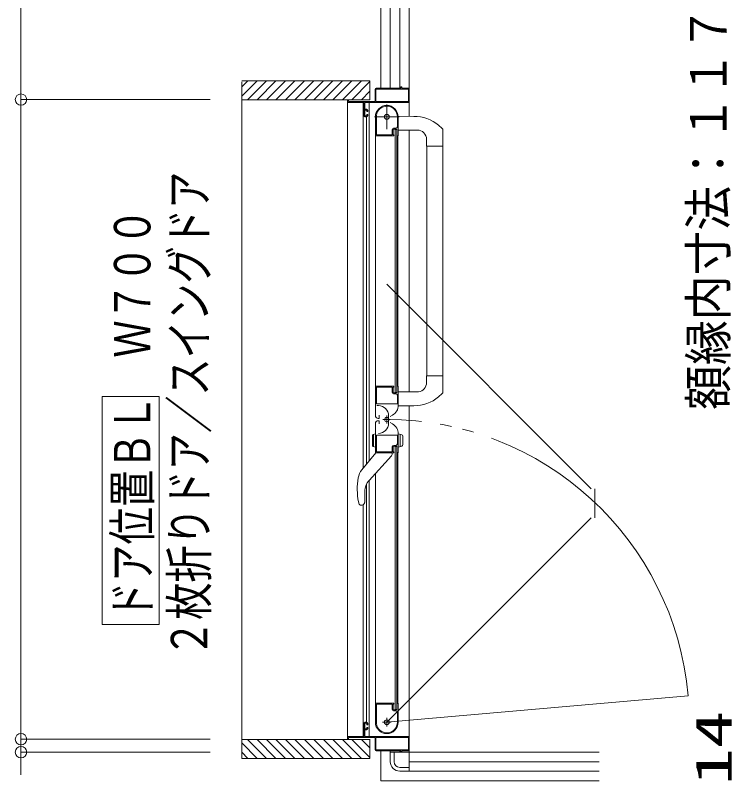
# Model space of a CAD drawing. Units: millimetres on the paper. Extents: x -305 to 305, y -152 to 152.
# Drawn here: x -243.18 to -205.46, y 8.57 to 48.84 of the extents above; entities that cross this region are included whole.
import ezdxf
from ezdxf.enums import TextEntityAlignment as Align

# ---------------------------------------------------------------- set-up
doc = ezdxf.new("R2010")
doc.units = ezdxf.units.MM
doc.linetypes.add('LONG_CHAIN', pattern=[21, 18, -1, 1, -1])
doc.linetypes.add('LONG_DOUBLE_CHAIN', pattern=[21.8, 18, -1, 0.6, -0.6, 0.6, -1])
doc.layers.add('0-0_0', color=7, linetype='Continuous', lineweight=9)
doc.layers.add('0-1_VIEW0001', color=7, linetype='Continuous', lineweight=9)
doc.styles.add('ＭＳ ゴシック', font='')
doc.styles.get('ＭＳ ゴシック').set_extended_font_data('MS Gothic')

# ---------------------------------------------------------------- blocks, each defined once
blk = doc.blocks.new('_ORIGIN')
at = {"layer": '0-0_0'}
blk.add_line((0, 0), (-1, 0), dxfattribs=at)
blk.add_circle((0, 0), 0.5, dxfattribs=at)

msp = doc.modelspace()

# ---------------------------------------------------------------- linework, layer by layer
at = {"layer": '0-0_0'}
for p, q in [((-242.881, 79.474), (-242.881, 45.004)), ((-232.923, 44.404), (-242.881, 44.404)), ((-232.923, 44.404), (-242.881, 44.404)), ((-242.881, 43.804), (-242.881, 11.354)), ((-242.881, 11.354), (-242.881, 11.954)), ((-232.923, 10.754), (-242.881, 10.754)), ((-242.881, 10.754), (-242.881, 10.074)), ((-232.923, 10.754), (-242.881, 10.754)), ((-232.923, 10.074), (-242.881, 10.074)), ((-242.881, 9.474), (-242.881, 8.874))]:
    msp.add_line(p, q, dxfattribs=at)
at = {"layer": '0-1_VIEW0001', "linetype": 'LONG_DOUBLE_CHAIN'}
for p, q in [((-223.934, 81.573), (-223.934, 44.998)), ((-223.619, 34.695), (-212.859, 23.934)), ((-212.659, 23.934), (-212.659, 22.408)), ((-223.619, 11.648), (-212.859, 22.408)), ((-207.755, 13.036), (-223.619, 11.648)), ((-223.934, 10.148), (-223.934, 8.573)), ((-212.434, 8.573), (-223.934, 8.573))]:
    msp.add_line(p, q, dxfattribs=at)
at = {"layer": '0-1_VIEW0001'}
for p, q in [((-222.434, 44.948), (-222.434, 81.073)), ((-223.434, 80.073), (-223.434, 44.998)), ((-223.434, 44.998), (-223.434, 80.073)), ((-222.934, 44.998), (-222.934, 80.073)), ((-231.259, 45.398), (-224.509, 45.398)), ((-231.259, 44.583), (-230.444, 45.398)), ((-231.259, 45.078), (-230.939, 45.398)), ((-231.259, 45.347), (-231.259, 9.748)), ((-230.949, 44.398), (-229.949, 45.398)), ((-230.454, 44.398), (-229.454, 45.398)), ((-229.959, 44.398), (-228.959, 45.398)), ((-229.459, 44.398), (-228.459, 45.398)), ((-228.959, 44.398), (-227.959, 45.398)), ((-228.459, 44.398), (-227.459, 45.398)), ((-227.959, 44.398), (-226.959, 45.398)), ((-227.459, 44.398), (-226.459, 45.398)), ((-226.959, 44.398), (-225.959, 45.398)), ((-226.459, 44.398), (-225.459, 45.398)), ((-225.959, 44.398), (-224.959, 45.398)), ((-225.459, 44.398), (-224.509, 45.348)), ((-224.509, 44.399), (-224.509, 45.398)), ((-224.959, 44.398), (-224.509, 44.848)), ((-224.234, 44.948), (-224.234, 44.313)), ((-224.189, 44.938), (-224.189, 44.313)), ((-222.889, 44.998), (-224.184, 44.998)), ((-222.494, 44.953), (-224.174, 44.953)), ((-222.874, 45.063), (-222.874, 45.013)), ((-222.844, 45.073), (-222.864, 45.073)), ((-222.834, 45.013), (-222.834, 45.063)), ((-222.484, 44.998), (-222.819, 44.998)), ((-222.479, 44.313), (-222.479, 44.938)), ((-222.434, 44.95), (-222.434, 43.524)), ((-231.259, 44.398), (-224.509, 44.398)), ((-225.684, 44.383), (-225.684, 44.263)), ((-225.634, 44.313), (-225.634, 44.383)), ((-224.249, 44.298), (-225.619, 44.298)), ((-224.174, 44.298), (-222.494, 44.298)), ((-225.684, 10.898), (-225.684, 44.248)), ((-225.669, 44.248), (-224.834, 44.248)), ((-224.857, 25.019), (-224.857, 44.248)), ((-224.819, 44.233), (-224.819, 43.548)), ((-224.769, 43.913), (-224.769, 44.233)), ((-224.754, 44.248), (-222.459, 44.248)), ((-224.669, 43.898), (-224.754, 43.898)), ((-224.541, 25.403), (-224.541, 44.248)), ((-224.769, 43.568), (-224.769, 43.838)), ((-224.769, 43.498), (-224.669, 43.498)), ((-224.754, 43.853), (-224.684, 43.853)), ((-224.684, 43.553), (-224.754, 43.553)), ((-224.681, 25.233), (-224.681, 43.498)), ((-224.669, 43.838), (-224.669, 43.793)), ((-224.669, 43.613), (-224.669, 43.568)), ((-224.654, 43.778), (-224.634, 43.778)), ((-224.634, 43.628), (-224.654, 43.628)), ((-224.619, 43.793), (-224.619, 43.848)), ((-224.619, 43.548), (-224.619, 43.613)), ((-224.219, 43.499), (-224.219, 29.323)), ((-224.169, 43.572), (-224.169, 42.558)), ((-223.064, 42.968), (-223.064, 43.498)), ((-223.019, 42.513), (-223.019, 43.498)), ((-222.191, 43.523), (-223.009, 43.526)), ((-223.329, 42.558), (-223.329, 42.818)), ((-223.284, 42.573), (-223.284, 42.798)), ((-223.254, 42.893), (-223.139, 42.893)), ((-223.234, 42.848), (-223.109, 42.848)), ((-223.184, 42.823), (-223.084, 42.823)), ((-223.184, 28.998), (-223.184, 42.823)), ((-223.084, 28.998), (-223.084, 42.823)), ((-222.024, 42.803), (-223.019, 42.803)), ((-222.434, 42.798), (-222.434, 29.024)), ((-220.896, 43.061), (-220.697, 42.877)), ((-220.669, 41.948), (-220.669, 42.808)), ((-224.209, 42.498), (-223.268, 42.498)), ((-224.159, 42.548), (-223.339, 42.548)), ((-223.255, 42.505), (-223.246, 42.52)), ((-223.244, 42.527), (-223.244, 42.533)), ((-223.082, 42.52), (-223.073, 42.505)), ((-223.061, 42.498), (-223.034, 42.498)), ((-223.034, 29.323), (-223.034, 42.498)), ((-221.524, 41.948), (-221.524, 42.303)), ((-221.524, 41.948), (-220.669, 41.948)), ((-221.519, 41.948), (-221.519, 29.874)), ((-220.669, 41.948), (-220.669, 29.012)), ((-221.524, 29.874), (-221.524, 29.519)), ((-221.524, 29.874), (-220.669, 29.874)), ((-224.219, 29.354), (-224.219, 27.784)), ((-224.219, 29.323), (-223.268, 29.323)), ((-224.169, 29.263), (-224.169, 28.403)), ((-223.344, 29.273), (-224.159, 29.273)), ((-223.329, 29.008), (-223.329, 29.258)), ((-223.284, 29.023), (-223.284, 29.248)), ((-223.246, 29.302), (-223.255, 29.316)), ((-223.244, 29.288), (-223.244, 29.294)), ((-223.084, 28.998), (-223.184, 28.998)), ((-223.073, 29.316), (-223.082, 29.302)), ((-223.034, 29.323), (-223.061, 29.323)), ((-223.019, 29.308), (-223.019, 28.322)), ((-221.955, 29.024), (-223.009, 29.024)), ((-235.61, 28.785), (-238.61, 28.785)), ((-238.61, 16.785), (-238.61, 28.785)), ((-235.61, 16.785), (-235.61, 28.785)), ((-223.139, 28.933), (-223.254, 28.933)), ((-223.109, 28.973), (-223.234, 28.973)), ((-223.064, 28.408), (-223.064, 28.858)), ((-220.894, 28.761), (-220.697, 28.944)), ((-224.159, 28.393), (-223.079, 28.393)), ((-224.145, 28.303), (-224.065, 28.303)), ((-222.191, 28.298), (-223.009, 28.296)), ((-222.434, 9.073), (-222.434, 28.298)), ((-222.434, 28.298), (-222.434, 10.198)), ((-224.014, 27.658), (-224.014, 27.808)), ((-223.449, 27.727), (-223.319, 27.802)), ((-224.069, 27.633), (-224.039, 27.633)), ((-224.069, 27.513), (-224.039, 27.513)), ((-224.014, 27.488), (-224.014, 27.338)), ((-223.525, 27.763), (-223.525, 27.383)), ((-223.449, 27.419), (-223.319, 27.344)), ((-224.219, 25.793), (-224.219, 27.363)), ((-224.369, 26.756), (-224.369, 26.19)), ((-224.319, 26.149), (-224.319, 26.796)), ((-224.169, 25.883), (-224.169, 26.743)), ((-224.159, 26.753), (-223.079, 26.753)), ((-223.064, 26.738), (-223.064, 26.288)), ((-223.019, 25.838), (-223.019, 26.824)), ((-223.019, 26.823), (-222.825, 26.77)), ((-222.919, 26.149), (-222.919, 26.796)), ((-222.769, 26.698), (-222.769, 26.247)), ((-223.139, 26.213), (-223.254, 26.213)), ((-223.109, 26.173), (-223.234, 26.173)), ((-223.019, 26.123), (-222.825, 26.175)), ((-224.932, 24.928), (-224.194, 25.823)), ((-224.219, 26.123), (-224.343, 26.156)), ((-223.268, 25.823), (-224.209, 25.823)), ((-223.344, 25.873), (-224.159, 25.873)), ((-223.344, 25.823), (-223.344, 25.732)), ((-223.329, 26.138), (-223.329, 25.888)), ((-223.284, 26.123), (-223.284, 25.898)), ((-223.246, 25.845), (-223.255, 25.83)), ((-223.244, 25.858), (-223.244, 25.852)), ((-223.184, 26.148), (-223.184, 12.323)), ((-223.084, 26.148), (-223.184, 26.148)), ((-223.084, 26.148), (-223.084, 12.323)), ((-223.073, 25.83), (-223.082, 25.845)), ((-223.034, 25.823), (-223.061, 25.823)), ((-223.034, 25.823), (-223.034, 12.648)), ((-223.373, 25.661), (-224.551, 24.373)), ((-224.219, 11.648), (-224.219, 24.736)), ((-224.681, 11.648), (-224.681, 24.188)), ((-224.541, 10.898), (-224.541, 24.385)), ((-224.778, 23.789), (-224.778, 23.27)), ((-225.112, 23.236), (-225.068, 23.121)), ((-225.041, 23.087), (-225.068, 23.121)), ((-225.041, 23.087), (-225.04, 23.086)), ((-224.916, 23.073), (-224.998, 23.073)), ((-224.857, 10.898), (-224.857, 23.073)), ((-224.84, 23.109), (-224.841, 23.106)), ((-235.61, 16.785), (-238.61, 16.785)), ((-224.209, 12.648), (-223.268, 12.648)), ((-224.169, 11.574), (-224.169, 12.588)), ((-224.159, 12.598), (-223.339, 12.598)), ((-223.329, 12.588), (-223.329, 12.328)), ((-223.284, 12.573), (-223.284, 12.348)), ((-223.255, 12.641), (-223.246, 12.627)), ((-223.244, 12.619), (-223.244, 12.613)), ((-223.082, 12.627), (-223.073, 12.641)), ((-223.061, 12.648), (-223.034, 12.648)), ((-223.019, 12.633), (-223.019, 11.648)), ((-223.254, 12.253), (-223.139, 12.253)), ((-223.234, 12.298), (-223.109, 12.298)), ((-223.184, 12.323), (-223.084, 12.323)), ((-223.064, 12.178), (-223.064, 11.648)), ((-224.819, 10.913), (-224.819, 11.598)), ((-224.769, 11.648), (-224.669, 11.648)), ((-224.769, 11.578), (-224.769, 11.308)), ((-224.684, 11.593), (-224.754, 11.593)), ((-224.754, 11.293), (-224.684, 11.293)), ((-224.669, 11.533), (-224.669, 11.578)), ((-224.669, 11.308), (-224.669, 11.353)), ((-224.634, 11.518), (-224.654, 11.518)), ((-224.654, 11.368), (-224.634, 11.368)), ((-224.619, 11.598), (-224.619, 11.533)), ((-224.619, 11.353), (-224.619, 11.298)), ((-225.684, 10.763), (-225.684, 10.883)), ((-225.669, 10.898), (-224.834, 10.898)), ((-224.769, 11.233), (-224.769, 10.913)), ((-224.669, 11.248), (-224.754, 11.248)), ((-224.754, 10.898), (-222.459, 10.898)), ((-231.259, 10.748), (-224.509, 10.748)), ((-231.259, 10.563), (-230.444, 9.748)), ((-230.949, 10.748), (-229.949, 9.748)), ((-230.454, 10.748), (-229.454, 9.748)), ((-229.959, 10.748), (-228.959, 9.748)), ((-229.459, 10.748), (-228.459, 9.748)), ((-228.959, 10.748), (-227.959, 9.748)), ((-228.459, 10.748), (-227.459, 9.748)), ((-227.959, 10.748), (-226.959, 9.748)), ((-227.459, 10.748), (-226.459, 9.748)), ((-226.959, 10.748), (-225.959, 9.748)), ((-226.459, 10.748), (-225.459, 9.748)), ((-225.959, 10.748), (-224.959, 9.748)), ((-225.634, 10.833), (-225.634, 10.763)), ((-224.249, 10.848), (-225.619, 10.848)), ((-225.459, 10.748), (-224.509, 9.798)), ((-224.959, 10.748), (-224.509, 10.298)), ((-224.234, 10.198), (-224.234, 10.833)), ((-224.189, 10.208), (-224.189, 10.833)), ((-224.174, 10.848), (-222.494, 10.848)), ((-222.479, 10.833), (-222.479, 10.208)), ((-231.259, 10.068), (-230.939, 9.748)), ((-222.889, 10.148), (-224.184, 10.148)), ((-222.494, 10.193), (-224.174, 10.193)), ((-223.434, 10.148), (-223.434, 10.073)), ((-223.434, 10.073), (-223.434, 10.148)), ((-223.034, 10.073), (-223.434, 10.073)), ((-223.434, 10.073), (-223.434, 9.573)), ((-223.434, 10.073), (-212.434, 10.073)), ((-223.234, 10.073), (-223.234, 9.573)), ((-222.934, 10.073), (-222.934, 10.148)), ((-222.874, 10.083), (-222.874, 10.133)), ((-222.844, 10.073), (-222.864, 10.073)), ((-222.834, 10.133), (-222.834, 10.083)), ((-222.484, 10.148), (-222.819, 10.148)), ((-222.934, 9.273), (-222.434, 9.273)), ((-222.434, 9.573), (-212.434, 9.573)), ((-222.434, 9.073), (-222.434, 9.473)), ((-222.434, 9.073), (-222.934, 9.073)), ((-212.434, 9.073), (-222.434, 9.073)), ((-222.434, 9.073), (-212.434, 9.073))]:
    msp.add_line(p, q, dxfattribs=at)
at = {"layer": '0-1_VIEW0001', "linetype": 'LONG_CHAIN'}
for p, q in [((-223.619, 42.848), (-223.619, 44.148)), ((-222.969, 43.498), (-224.269, 43.498)), ((-223.619, 27.786), (-223.619, 27.361)), ((-223.832, 27.573), (-223.44, 27.573)), ((-223.619, 11.418), (-223.619, 11.878)), ((-223.849, 11.648), (-223.389, 11.648))]:
    msp.add_line(p, q, dxfattribs=at)
at = {"layer": '0-1_VIEW0001', "color": 5}
msp.add_line((-224.509, 10.748), (-231.259, 10.748), dxfattribs=at)
at = {"layer": '0-1_VIEW0001'}
for points in [[(-224.219, 26.123), (-224.219, 26.823), (-224.343, 26.789)], [(-224.998, 23.073), (-225, 23.073), (-225.002, 23.074), (-225.005, 23.074), (-225.007, 23.074), (-225.009, 23.074), (-225.011, 23.075), (-225.013, 23.075), (-225.016, 23.076), (-225.018, 23.076), (-225.02, 23.076), (-225.022, 23.077), (-225.025, 23.078), (-225.027, 23.078), (-225.029, 23.079), (-225.031, 23.08), (-225.033, 23.081), (-225.035, 23.082), (-225.037, 23.084), (-225.039, 23.085), (-225.04, 23.086)], [(-224.839, 23.109), (-224.838, 23.11), (-224.838, 23.111), (-224.837, 23.112), (-224.836, 23.113), (-224.835, 23.114), (-224.834, 23.116), (-224.833, 23.117), (-224.831, 23.118), (-224.83, 23.12), (-224.829, 23.121), (-224.828, 23.122), (-224.827, 23.124), (-224.826, 23.125), (-224.825, 23.127), (-224.824, 23.128), (-224.823, 23.13), (-224.822, 23.131), (-224.821, 23.133), (-224.82, 23.135), (-224.818, 23.138), (-224.816, 23.141), (-224.814, 23.144), (-224.812, 23.147), (-224.81, 23.151), (-224.808, 23.154), (-224.806, 23.158), (-224.804, 23.161), (-224.802, 23.165), (-224.8, 23.169), (-224.799, 23.173), (-224.797, 23.177), (-224.796, 23.18), (-224.794, 23.184), (-224.793, 23.188), (-224.791, 23.192), (-224.79, 23.196), (-224.789, 23.2), (-224.787, 23.205), (-224.786, 23.209)], [(-224.786, 23.209), (-224.785, 23.213), (-224.784, 23.217), (-224.783, 23.221), (-224.782, 23.226), (-224.782, 23.23), (-224.781, 23.234), (-224.78, 23.238), (-224.78, 23.243), (-224.779, 23.247), (-224.779, 23.252), (-224.779, 23.254), (-224.778, 23.256), (-224.778, 23.258), (-224.778, 23.26), (-224.778, 23.262), (-224.778, 23.264), (-224.778, 23.267), (-224.778, 23.269), (-224.778, 23.271), (-224.778, 23.273)], [(-231.259, 9.748), (-224.509, 9.748), (-224.509, 10.749)]]:
    msp.add_lwpolyline(points, dxfattribs=at)
for centre, radius in [((-223.619, 43.498), 0.125), ((-223.619, 27.573), 0.113), ((-223.619, 11.648), 0.125)]:
    msp.add_circle(centre, radius, dxfattribs=at)
for centre, radius, start, end in [((-224.184, 44.948), 0.05, 90, 180), ((-224.174, 44.938), 0.015, 90, 180), ((-222.889, 45.013), 0.015, 270, 0), ((-222.864, 45.063), 0.01, 90, 180), ((-222.844, 45.063), 0.01, 0, 90), ((-222.819, 45.013), 0.015, 180, 270), ((-222.494, 44.938), 0.015, 0, 90), ((-222.484, 44.948), 0.05, 0, 90), ((-225.669, 44.383), 0.015, 90, 180), ((-225.649, 44.383), 0.015, 0, 90), ((-225.619, 44.313), 0.015, 180, 270), ((-224.249, 44.313), 0.015, 270, 0), ((-224.174, 44.313), 0.015, 180, 270), ((-222.494, 44.313), 0.015, 270, 0), ((-225.669, 44.263), 0.015, 180, 270), ((-224.834, 44.233), 0.015, 0, 90), ((-224.754, 44.233), 0.015, 90, 180), ((-224.754, 43.913), 0.015, 180, 270), ((-224.669, 43.848), 0.05, 0, 90), ((-223.619, 43.498), 0.6, 0, 180), ((-223.619, 43.498), 0.555, 0, 172.2329), ((-222.459, 44.273), 0.025, 270, 0), ((-224.769, 43.548), 0.05, 180, 270), ((-224.754, 43.838), 0.015, 90, 180), ((-224.754, 43.568), 0.015, 180, 270), ((-224.684, 43.838), 0.015, 0, 90), ((-224.684, 43.568), 0.015, 270, 0), ((-224.654, 43.793), 0.015, 180, 270), ((-224.654, 43.613), 0.015, 90, 180), ((-224.669, 43.548), 0.05, 270, 0), ((-224.634, 43.793), 0.015, 270, 0), ((-224.634, 43.613), 0.015, 0, 90), ((-224.159, 43.572), 0.01, 172.2329, 180), ((-222.199, 41.453), 2.07, 50.9758, 89.8), ((-223.254, 42.818), 0.075, 90, 180), ((-223.234, 42.798), 0.05, 90, 180), ((-223.139, 42.968), 0.075, 270, 0), ((-223.109, 42.823), 0.025, 0, 90), ((-222.024, 42.303), 0.5, 0, 90), ((-220.769, 42.808), 0.1, 0, 43.4724), ((-224.209, 42.508), 0.01, 180, 270), ((-224.159, 42.558), 0.01, 180, 270), ((-223.339, 42.558), 0.01, 270, 0), ((-223.259, 42.573), 0.025, 180, 270), ((-223.268, 42.513), 0.015, 270, 329.0362), ((-223.259, 42.533), 0.015, 0, 90), ((-223.259, 42.527), 0.015, 329.0362, 0), ((-223.069, 42.527), 0.015, 180, 210.9638), ((-223.061, 42.513), 0.015, 210.9638, 270), ((-223.034, 42.513), 0.015, 270, 0), ((-222.024, 29.519), 0.5, 277.9556, 0), ((-224.209, 29.313), 0.01, 90, 180), ((-224.159, 29.263), 0.01, 90, 180), ((-223.344, 29.258), 0.015, 0, 90), ((-223.254, 29.008), 0.075, 180, 270), ((-223.259, 29.248), 0.025, 90, 180), ((-223.234, 29.023), 0.05, 180, 270), ((-223.268, 29.308), 0.015, 30.9638, 90), ((-223.259, 29.288), 0.015, 270, 0), ((-223.259, 29.294), 0.015, 0, 30.9638), ((-223.109, 28.998), 0.025, 270, 0), ((-223.069, 29.294), 0.015, 149.0362, 180), ((-223.061, 29.308), 0.015, 90, 149.0362), ((-223.034, 29.308), 0.015, 0, 90), ((-220.769, 29.013), 0.1, 316.5276, 0), ((-223.139, 28.858), 0.075, 0, 90), ((-222.199, 30.368), 2.07, 270.2, 309.0581), ((-224.159, 28.403), 0.01, 180, 270), ((-224.065, 27.763), 0.54, 0, 90), ((-223.619, 28.322), 0.6, 300, 0), ((-223.079, 28.408), 0.015, 270, 0), ((-224.069, 27.783), 0.15, 180, 270), ((-224.069, 27.363), 0.15, 90, 180), ((-224.065, 27.383), 0.54, 270, 0), ((-224.039, 27.658), 0.025, 270, 0), ((-224.039, 27.488), 0.025, 0, 90), ((-223.619, 26.824), 0.6, 0, 60), ((-224.334, 26.756), 0.035, 105, 180), ((-224.159, 26.743), 0.01, 90, 180), ((-223.079, 26.738), 0.015, 0, 90), ((-222.844, 26.698), 0.075, 0, 75), ((-224.334, 26.19), 0.035, 180, 255), ((-223.254, 26.138), 0.075, 90, 180), ((-223.234, 26.123), 0.05, 90, 180), ((-223.139, 26.288), 0.075, 270, 0), ((-223.109, 26.148), 0.025, 0, 90), ((-222.844, 26.247), 0.075, 285, 0), ((-224.209, 25.833), 0.01, 180, 270), ((-224.159, 25.883), 0.01, 180, 270), ((-223.344, 25.888), 0.015, 270, 0), ((-223.259, 25.898), 0.025, 180, 270), ((-223.268, 25.838), 0.015, 270, 329.0362), ((-223.259, 25.858), 0.015, 0, 90), ((-223.259, 25.852), 0.015, 329.0362, 0), ((-223.069, 25.852), 0.015, 180, 210.9638), ((-223.061, 25.838), 0.015, 210.9638, 270), ((-223.034, 25.838), 0.015, 270, 0), ((-223.444, 25.732), 0.1, 317.5638, 0), ((-224.238, 24.355), 0.9, 140.5, 170.7116), ((-221.504, 23.908), 3.67, 170.7116, 190.5453), ((-223.913, 23.789), 0.865, 137.5638, 180), ((-224.916, 23.173), 0.1, 270, 318.1897), ((-224.209, 12.638), 0.01, 90, 180), ((-224.159, 12.588), 0.01, 90, 180), ((-223.339, 12.588), 0.01, 0, 90), ((-223.259, 12.573), 0.025, 90, 180), ((-223.268, 12.633), 0.015, 30.9638, 90), ((-223.259, 12.613), 0.015, 270, 0), ((-223.259, 12.619), 0.015, 0, 30.9638), ((-223.069, 12.619), 0.015, 149.0362, 180), ((-223.061, 12.633), 0.015, 90, 149.0362), ((-223.034, 12.633), 0.015, 0, 90), ((-223.254, 12.328), 0.075, 180, 270), ((-223.234, 12.348), 0.05, 180, 270), ((-223.139, 12.178), 0.075, 0, 90), ((-223.109, 12.323), 0.025, 270, 0), ((-224.204, 11.748), 0.015, 177.3065, 180), ((-224.769, 11.598), 0.05, 90, 180), ((-224.754, 11.578), 0.015, 90, 180), ((-224.754, 11.308), 0.015, 180, 270), ((-224.684, 11.578), 0.015, 0, 90), ((-224.684, 11.308), 0.015, 270, 0), ((-224.669, 11.598), 0.05, 0, 90), ((-224.654, 11.533), 0.015, 180, 270), ((-224.654, 11.353), 0.015, 90, 180), ((-224.669, 11.298), 0.05, 270, 0), ((-224.634, 11.533), 0.015, 270, 0), ((-224.634, 11.353), 0.015, 0, 90), ((-223.619, 11.648), 0.6, 180, 0), ((-223.619, 11.648), 0.555, 187.7671, 0), ((-224.159, 11.574), 0.01, 180, 187.7671), ((-225.669, 10.883), 0.015, 90, 180), ((-224.834, 10.913), 0.015, 270, 0), ((-224.754, 11.233), 0.015, 90, 180), ((-224.754, 10.913), 0.015, 180, 270), ((-222.459, 10.873), 0.025, 0, 90), ((-225.669, 10.763), 0.015, 180, 270), ((-225.649, 10.763), 0.015, 270, 0), ((-225.619, 10.833), 0.015, 90, 180), ((-224.249, 10.833), 0.015, 0, 90), ((-224.174, 10.833), 0.015, 90, 180), ((-222.494, 10.833), 0.015, 0, 90), ((-224.184, 10.198), 0.05, 180, 270), ((-224.174, 10.208), 0.015, 180, 270), ((-222.889, 10.133), 0.015, 0, 90), ((-222.864, 10.083), 0.01, 180, 270), ((-222.844, 10.083), 0.01, 270, 0), ((-222.819, 10.133), 0.015, 90, 180), ((-222.494, 10.208), 0.015, 270, 0), ((-222.484, 10.198), 0.05, 270, 0), ((-222.934, 9.573), 0.5, 180, 270), ((-222.934, 9.573), 0.3, 180, 270)]:
    msp.add_arc(centre, radius, start, end, dxfattribs=at)
at = {"layer": '0-1_VIEW0001', "linetype": 'LONG_DOUBLE_CHAIN'}
msp.add_arc((-223.619, 11.648), 15.925, 5, 90, dxfattribs=at)

# ---------------------------------------------------------------- block references
at = {"layer": '0-0_0', "xscale": 0.6, "yscale": 0.6}
for p, rotation in [((-242.881, 44.404), 270), ((-242.881, 44.404), 90), ((-242.881, 10.754), 270), ((-242.881, 10.754), 270), ((-242.881, 10.074), 90)]:
    msp.add_blockref('_ORIGIN', p, dxfattribs=dict(at, rotation=rotation))

# ---------------------------------------------------------------- texts
at = {"layer": '0-0_0', "style": 'ＭＳ ゴシック'}
for s, width, p in [('額縁内寸法：１１７０', 0.9, (-205.156, 28.078)), ('14', 1.5, (-204.883, 8.329))]:
    msp.add_text(s, height=1.921, rotation=90, dxfattribs=dict(at, width=width)).set_placement(p, align=Align.BOTTOM_LEFT)
at = {"layer": '0-1_VIEW0001', "style": 'ＭＳ ゴシック', "width": 0.75}
for s, p in [('２枚折りドア／スイングドア', (-232.493, 15.07)), ('ドア位置ＢＬ\u3000Ｗ７００', (-235.49, 17.07))]:
    msp.add_text(s, height=1.921, rotation=90, dxfattribs=at).set_placement(p, align=Align.BOTTOM_LEFT)

doc.saveas('drawing.dxf')
